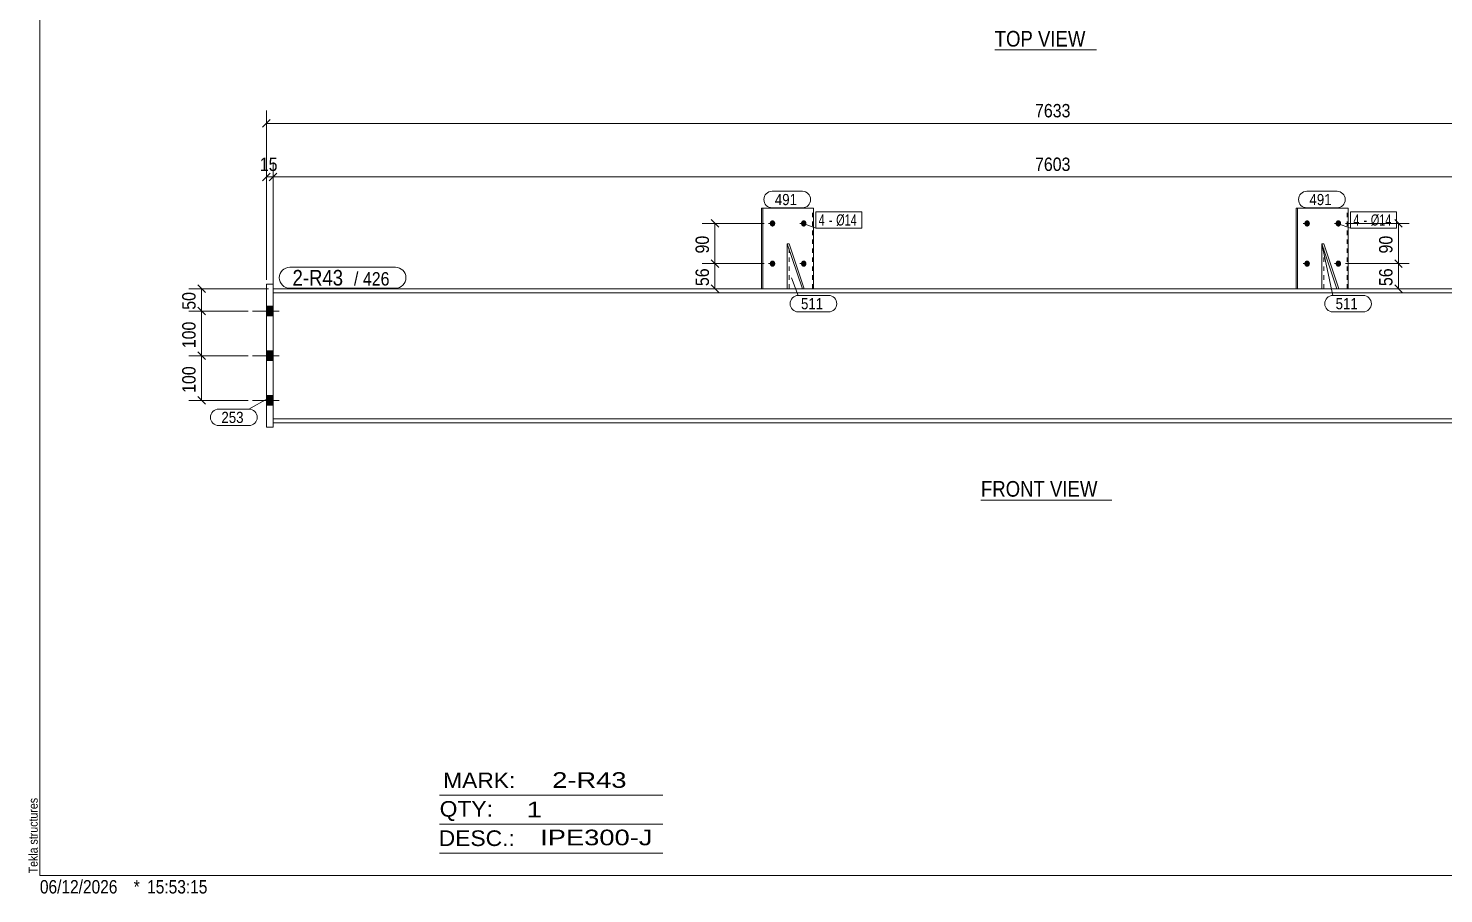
# Model space of a CAD drawing. Header units: millimetres. Extents: x 2 to 579, y 1 to 405.
# Drawn here: x 2.4 to 319.3, y 1 to 194.7 of the extents above; entities that cross this region are included whole.
import ezdxf

# ---------------------------------------------------------------- set-up
doc = ezdxf.new("R2010")
doc.units = ezdxf.units.MM
doc.linetypes.add('XKITLINE00', pattern=[0])
doc.linetypes.add('XKITLINE01', pattern=[4, 1, -1, 1, -1])
for name, color, linetype, lineweight in [('Bolt', 3, 'Continuous', 0), ('BoltMark', 7, 'Continuous', 0), ('Dimensions', 7, 'Continuous', 0), ('DrawingSheet', 5, 'Continuous', 0), ('OtherObjectType', 7, 'Continuous', 0), ('Part', 2, 'Continuous', 0), ('PartMark', 7, 'Continuous', 0)]:
    doc.layers.add(name, color=color, linetype=linetype, lineweight=lineweight)
doc.styles.add('ARIAL', font='ARIAL.TTF')
doc.styles.add('ARIAL_NARROW', font='ARIALN.TTF')

# ---------------------------------------------------------------- blocks, each defined once
blk = doc.blocks.new('*A2')
at = {"layer": 'Bolt'}
for points in [[(57.2, 130.29), (55.7, 130.29), (55.7, 132.49), (57.2, 132.49)], [(57.2, 130.29), (55.7, 130.29), (55.7, 132.49), (57.2, 132.49)], [(57.2, 120.29), (55.7, 120.29), (55.7, 122.49), (57.2, 122.49)], [(57.2, 120.29), (55.7, 120.29), (55.7, 122.49), (57.2, 122.49)], [(57.2, 110.29), (55.7, 110.29), (55.7, 112.49), (57.2, 112.49)], [(57.2, 110.29), (55.7, 110.29), (55.7, 112.49), (57.2, 112.49)]]:
    blk.add_hatch(color=3, dxfattribs=at).paths.add_polyline_path(points, flags=17)
at = {"layer": 'Bolt', "color": 3, "linetype": 'XKITLINE00', "lineweight": 0}
for p, q in [((52.6, 131.39), (58.6, 131.39)), ((52.6, 131.39), (58.6, 131.39)), ((55.7, 132.49), (57.2, 132.49)), ((55.7, 132.49), (57.2, 132.49)), ((55.7, 130.29), (57.2, 130.29)), ((55.7, 130.29), (57.2, 130.29)), ((52.6, 121.39), (58.6, 121.39)), ((52.6, 121.39), (58.6, 121.39)), ((55.7, 122.49), (57.2, 122.49)), ((55.7, 122.49), (57.2, 122.49)), ((55.7, 120.29), (57.2, 120.29)), ((55.7, 120.29), (57.2, 120.29)), ((52.6, 111.39), (58.6, 111.39)), ((52.6, 111.39), (58.6, 111.39)), ((55.7, 112.49), (57.2, 112.49)), ((55.7, 112.49), (57.2, 112.49)), ((55.7, 110.29), (57.2, 110.29)), ((55.7, 110.29), (57.2, 110.29))]:
    blk.add_line(p, q, dxfattribs=at)
blk = doc.blocks.new('*A3')
at = {"layer": 'Bolt'}
for points in [[(288.13, 151.03), (288.13, 151.06), (288.13, 151.1), (288.14, 151.13), (288.15, 151.16), (288.15, 151.2), (288.16, 151.23), (288.17, 151.26), (288.19, 151.29), (288.2, 151.32), (288.21, 151.35), (288.23, 151.38), (288.25, 151.41), (288.27, 151.44), (288.29, 151.46), (288.31, 151.49), (288.33, 151.51), (288.35, 151.54), (288.37, 151.56), (288.4, 151.58), (288.42, 151.59), (288.45, 151.61), (288.48, 151.63), (288.5, 151.64), (288.53, 151.65), (288.56, 151.66), (288.59, 151.67), (288.62, 151.68), (288.65, 151.69), (288.68, 151.69), (288.71, 151.69), (288.74, 151.69), (288.77, 151.69), (288.8, 151.69), (288.83, 151.69), (288.86, 151.68), (288.89, 151.67), (288.92, 151.66), (288.94, 151.65), (288.97, 151.64), (289, 151.63), (289.03, 151.61), (289.05, 151.59), (289.08, 151.58), (289.1, 151.56), (289.13, 151.54), (289.15, 151.51), (289.17, 151.49), (289.19, 151.46), (289.21, 151.44), (289.23, 151.41), (289.25, 151.38), (289.26, 151.35), (289.28, 151.32), (289.29, 151.29), (289.3, 151.26), (289.31, 151.23), (289.32, 151.2), (289.33, 151.16), (289.34, 151.13), (289.34, 151.1), (289.35, 151.06), (289.35, 151.03), (289.35, 150.99), (289.35, 150.96), (289.35, 150.93), (289.34, 150.89), (289.34, 150.86), (289.33, 150.82), (289.32, 150.79), (289.31, 150.76), (289.3, 150.73), (289.29, 150.7), (289.28, 150.66), (289.26, 150.63), (289.25, 150.61), (289.23, 150.58), (289.21, 150.55), (289.19, 150.52), (289.17, 150.5), (289.15, 150.48), (289.13, 150.45), (289.1, 150.43), (289.08, 150.41), (289.05, 150.39), (289.03, 150.38), (289, 150.36), (288.97, 150.35), (288.94, 150.34), (288.92, 150.32), (288.89, 150.32), (288.86, 150.31), (288.83, 150.3), (288.8, 150.3), (288.77, 150.3), (288.74, 150.29), (288.71, 150.3), (288.68, 150.3), (288.65, 150.3), (288.62, 150.31), (288.59, 150.32), (288.56, 150.32), (288.53, 150.34), (288.5, 150.35), (288.48, 150.36), (288.45, 150.38), (288.42, 150.39), (288.4, 150.41), (288.37, 150.43), (288.35, 150.45), (288.33, 150.48), (288.31, 150.5), (288.29, 150.52), (288.27, 150.55), (288.25, 150.58), (288.23, 150.61), (288.21, 150.63), (288.2, 150.66), (288.19, 150.7), (288.17, 150.73), (288.16, 150.76), (288.15, 150.79), (288.15, 150.82), (288.14, 150.86), (288.13, 150.89), (288.13, 150.93), (288.13, 150.96), (288.13, 150.99)], [(295.12, 151.03), (295.12, 151.06), (295.13, 151.1), (295.13, 151.13), (295.14, 151.16), (295.15, 151.2), (295.16, 151.23), (295.17, 151.26), (295.18, 151.29), (295.19, 151.32), (295.21, 151.35), (295.22, 151.38), (295.24, 151.41), (295.26, 151.44), (295.28, 151.46), (295.3, 151.49), (295.32, 151.51), (295.35, 151.54), (295.37, 151.56), (295.39, 151.58), (295.42, 151.59), (295.44, 151.61), (295.47, 151.63), (295.5, 151.64), (295.53, 151.65), (295.56, 151.66), (295.58, 151.67), (295.61, 151.68), (295.64, 151.69), (295.67, 151.69), (295.7, 151.69), (295.73, 151.69), (295.76, 151.69), (295.79, 151.69), (295.82, 151.69), (295.85, 151.68), (295.88, 151.67), (295.91, 151.66), (295.94, 151.65), (295.97, 151.64), (296, 151.63), (296.02, 151.61), (296.05, 151.59), (296.07, 151.58), (296.1, 151.56), (296.12, 151.54), (296.14, 151.51), (296.17, 151.49), (296.19, 151.46), (296.21, 151.44), (296.23, 151.41), (296.24, 151.38), (296.26, 151.35), (296.27, 151.32), (296.29, 151.29), (296.3, 151.26), (296.31, 151.23), (296.32, 151.2), (296.33, 151.16), (296.33, 151.13), (296.34, 151.1), (296.34, 151.06), (296.34, 151.03), (296.35, 150.99), (296.34, 150.96), (296.34, 150.93), (296.34, 150.89), (296.33, 150.86), (296.33, 150.82), (296.32, 150.79), (296.31, 150.76), (296.3, 150.73), (296.29, 150.7), (296.27, 150.66), (296.26, 150.63), (296.24, 150.61), (296.23, 150.58), (296.21, 150.55), (296.19, 150.52), (296.17, 150.5), (296.14, 150.48), (296.12, 150.45), (296.1, 150.43), (296.07, 150.41), (296.05, 150.39), (296.02, 150.38), (296, 150.36), (295.97, 150.35), (295.94, 150.34), (295.91, 150.32), (295.88, 150.32), (295.85, 150.31), (295.82, 150.3), (295.79, 150.3), (295.76, 150.3), (295.73, 150.29), (295.7, 150.3), (295.67, 150.3), (295.64, 150.3), (295.61, 150.31), (295.58, 150.32), (295.56, 150.32), (295.53, 150.34), (295.5, 150.35), (295.47, 150.36), (295.44, 150.38), (295.42, 150.39), (295.39, 150.41), (295.37, 150.43), (295.35, 150.45), (295.32, 150.48), (295.3, 150.5), (295.28, 150.52), (295.26, 150.55), (295.24, 150.58), (295.22, 150.61), (295.21, 150.63), (295.19, 150.66), (295.18, 150.7), (295.17, 150.73), (295.16, 150.76), (295.15, 150.79), (295.14, 150.82), (295.13, 150.86), (295.13, 150.89), (295.12, 150.93), (295.12, 150.96), (295.12, 150.99)], [(288.13, 142.03), (288.13, 142.06), (288.13, 142.1), (288.14, 142.13), (288.15, 142.16), (288.15, 142.2), (288.16, 142.23), (288.17, 142.26), (288.19, 142.29), (288.2, 142.32), (288.21, 142.35), (288.23, 142.38), (288.25, 142.41), (288.27, 142.44), (288.29, 142.46), (288.31, 142.49), (288.33, 142.51), (288.35, 142.54), (288.37, 142.56), (288.4, 142.58), (288.42, 142.59), (288.45, 142.61), (288.48, 142.63), (288.5, 142.64), (288.53, 142.65), (288.56, 142.66), (288.59, 142.67), (288.62, 142.68), (288.65, 142.69), (288.68, 142.69), (288.71, 142.69), (288.74, 142.69), (288.77, 142.69), (288.8, 142.69), (288.83, 142.69), (288.86, 142.68), (288.89, 142.67), (288.92, 142.66), (288.94, 142.65), (288.97, 142.64), (289, 142.63), (289.03, 142.61), (289.05, 142.59), (289.08, 142.58), (289.1, 142.56), (289.13, 142.54), (289.15, 142.51), (289.17, 142.49), (289.19, 142.46), (289.21, 142.44), (289.23, 142.41), (289.25, 142.38), (289.26, 142.35), (289.28, 142.32), (289.29, 142.29), (289.3, 142.26), (289.31, 142.23), (289.32, 142.2), (289.33, 142.16), (289.34, 142.13), (289.34, 142.1), (289.35, 142.06), (289.35, 142.03), (289.35, 141.99), (289.35, 141.96), (289.35, 141.93), (289.34, 141.89), (289.34, 141.86), (289.33, 141.82), (289.32, 141.79), (289.31, 141.76), (289.3, 141.73), (289.29, 141.7), (289.28, 141.66), (289.26, 141.63), (289.25, 141.61), (289.23, 141.58), (289.21, 141.55), (289.19, 141.52), (289.17, 141.5), (289.15, 141.48), (289.13, 141.45), (289.1, 141.43), (289.08, 141.41), (289.05, 141.39), (289.03, 141.38), (289, 141.36), (288.97, 141.35), (288.94, 141.34), (288.92, 141.32), (288.89, 141.32), (288.86, 141.31), (288.83, 141.3), (288.8, 141.3), (288.77, 141.3), (288.74, 141.29), (288.71, 141.3), (288.68, 141.3), (288.65, 141.3), (288.62, 141.31), (288.59, 141.32), (288.56, 141.32), (288.53, 141.34), (288.5, 141.35), (288.48, 141.36), (288.45, 141.38), (288.42, 141.39), (288.4, 141.41), (288.37, 141.43), (288.35, 141.45), (288.33, 141.48), (288.31, 141.5), (288.29, 141.52), (288.27, 141.55), (288.25, 141.58), (288.23, 141.61), (288.21, 141.63), (288.2, 141.66), (288.19, 141.7), (288.17, 141.73), (288.16, 141.76), (288.15, 141.79), (288.15, 141.82), (288.14, 141.86), (288.13, 141.89), (288.13, 141.93), (288.13, 141.96), (288.13, 141.99)], [(295.12, 142.03), (295.12, 142.06), (295.13, 142.1), (295.13, 142.13), (295.14, 142.16), (295.15, 142.2), (295.16, 142.23), (295.17, 142.26), (295.18, 142.29), (295.19, 142.32), (295.21, 142.35), (295.22, 142.38), (295.24, 142.41), (295.26, 142.44), (295.28, 142.46), (295.3, 142.49), (295.32, 142.51), (295.35, 142.54), (295.37, 142.56), (295.39, 142.58), (295.42, 142.59), (295.44, 142.61), (295.47, 142.63), (295.5, 142.64), (295.53, 142.65), (295.56, 142.66), (295.58, 142.67), (295.61, 142.68), (295.64, 142.69), (295.67, 142.69), (295.7, 142.69), (295.73, 142.69), (295.76, 142.69), (295.79, 142.69), (295.82, 142.69), (295.85, 142.68), (295.88, 142.67), (295.91, 142.66), (295.94, 142.65), (295.97, 142.64), (296, 142.63), (296.02, 142.61), (296.05, 142.59), (296.07, 142.58), (296.1, 142.56), (296.12, 142.54), (296.14, 142.51), (296.17, 142.49), (296.19, 142.46), (296.21, 142.44), (296.23, 142.41), (296.24, 142.38), (296.26, 142.35), (296.27, 142.32), (296.29, 142.29), (296.3, 142.26), (296.31, 142.23), (296.32, 142.2), (296.33, 142.16), (296.33, 142.13), (296.34, 142.1), (296.34, 142.06), (296.34, 142.03), (296.35, 141.99), (296.34, 141.96), (296.34, 141.93), (296.34, 141.89), (296.33, 141.86), (296.33, 141.82), (296.32, 141.79), (296.31, 141.76), (296.3, 141.73), (296.29, 141.7), (296.27, 141.66), (296.26, 141.63), (296.24, 141.61), (296.23, 141.58), (296.21, 141.55), (296.19, 141.52), (296.17, 141.5), (296.14, 141.48), (296.12, 141.45), (296.1, 141.43), (296.07, 141.41), (296.05, 141.39), (296.02, 141.38), (296, 141.36), (295.97, 141.35), (295.94, 141.34), (295.91, 141.32), (295.88, 141.32), (295.85, 141.31), (295.82, 141.3), (295.79, 141.3), (295.76, 141.3), (295.73, 141.29), (295.7, 141.3), (295.67, 141.3), (295.64, 141.3), (295.61, 141.31), (295.58, 141.32), (295.56, 141.32), (295.53, 141.34), (295.5, 141.35), (295.47, 141.36), (295.44, 141.38), (295.42, 141.39), (295.39, 141.41), (295.37, 141.43), (295.35, 141.45), (295.32, 141.48), (295.3, 141.5), (295.28, 141.52), (295.26, 141.55), (295.24, 141.58), (295.22, 141.61), (295.21, 141.63), (295.19, 141.66), (295.18, 141.7), (295.17, 141.73), (295.16, 141.76), (295.15, 141.79), (295.14, 141.82), (295.13, 141.86), (295.13, 141.89), (295.12, 141.93), (295.12, 141.96), (295.12, 141.99)]]:
    blk.add_hatch(color=3, dxfattribs=at).paths.add_polyline_path(points, flags=17)
at = {"layer": 'Bolt', "color": 3, "linetype": 'XKITLINE00', "lineweight": 0}
for p, q in [((289.3, 150.99), (287.85, 150.99)), ((296.3, 150.99), (294.84, 150.99)), ((289.3, 141.99), (287.85, 141.99)), ((296.3, 141.99), (294.84, 141.99))]:
    blk.add_line(p, q, dxfattribs=at)
blk = doc.blocks.new('*A4')
at = {"layer": 'Bolt'}
for points in [[(168.42, 151.03), (168.42, 151.06), (168.42, 151.1), (168.43, 151.13), (168.44, 151.16), (168.44, 151.2), (168.45, 151.23), (168.46, 151.26), (168.48, 151.29), (168.49, 151.32), (168.5, 151.35), (168.52, 151.38), (168.54, 151.41), (168.56, 151.44), (168.58, 151.46), (168.6, 151.49), (168.62, 151.51), (168.64, 151.54), (168.67, 151.56), (168.69, 151.58), (168.71, 151.59), (168.74, 151.61), (168.77, 151.63), (168.8, 151.64), (168.82, 151.65), (168.85, 151.66), (168.88, 151.67), (168.91, 151.68), (168.94, 151.69), (168.97, 151.69), (169, 151.69), (169.03, 151.69), (169.06, 151.69), (169.09, 151.69), (169.12, 151.69), (169.15, 151.68), (169.18, 151.67), (169.21, 151.66), (169.24, 151.65), (169.26, 151.64), (169.29, 151.63), (169.32, 151.61), (169.34, 151.59), (169.37, 151.58), (169.39, 151.56), (169.42, 151.54), (169.44, 151.51), (169.46, 151.49), (169.48, 151.46), (169.5, 151.44), (169.52, 151.41), (169.54, 151.38), (169.55, 151.35), (169.57, 151.32), (169.58, 151.29), (169.6, 151.26), (169.61, 151.23), (169.62, 151.2), (169.62, 151.16), (169.63, 151.13), (169.64, 151.1), (169.64, 151.06), (169.64, 151.03), (169.64, 150.99), (169.64, 150.96), (169.64, 150.93), (169.64, 150.89), (169.63, 150.86), (169.62, 150.82), (169.62, 150.79), (169.61, 150.76), (169.6, 150.73), (169.58, 150.7), (169.57, 150.66), (169.55, 150.63), (169.54, 150.61), (169.52, 150.58), (169.5, 150.55), (169.48, 150.52), (169.46, 150.5), (169.44, 150.48), (169.42, 150.45), (169.39, 150.43), (169.37, 150.41), (169.34, 150.39), (169.32, 150.38), (169.29, 150.36), (169.26, 150.35), (169.24, 150.34), (169.21, 150.32), (169.18, 150.32), (169.15, 150.31), (169.12, 150.3), (169.09, 150.3), (169.06, 150.3), (169.03, 150.29), (169, 150.3), (168.97, 150.3), (168.94, 150.3), (168.91, 150.31), (168.88, 150.32), (168.85, 150.32), (168.82, 150.34), (168.8, 150.35), (168.77, 150.36), (168.74, 150.38), (168.71, 150.39), (168.69, 150.41), (168.67, 150.43), (168.64, 150.45), (168.62, 150.48), (168.6, 150.5), (168.58, 150.52), (168.56, 150.55), (168.54, 150.58), (168.52, 150.61), (168.5, 150.63), (168.49, 150.66), (168.48, 150.7), (168.46, 150.73), (168.45, 150.76), (168.44, 150.79), (168.44, 150.82), (168.43, 150.86), (168.42, 150.89), (168.42, 150.93), (168.42, 150.96), (168.42, 150.99)], [(175.41, 151.03), (175.42, 151.06), (175.42, 151.1), (175.42, 151.13), (175.43, 151.16), (175.44, 151.2), (175.45, 151.23), (175.46, 151.26), (175.47, 151.29), (175.48, 151.32), (175.5, 151.35), (175.52, 151.38), (175.53, 151.41), (175.55, 151.44), (175.57, 151.46), (175.59, 151.49), (175.61, 151.51), (175.64, 151.54), (175.66, 151.56), (175.68, 151.58), (175.71, 151.59), (175.74, 151.61), (175.76, 151.63), (175.79, 151.64), (175.82, 151.65), (175.85, 151.66), (175.88, 151.67), (175.9, 151.68), (175.93, 151.69), (175.96, 151.69), (175.99, 151.69), (176.02, 151.69), (176.05, 151.69), (176.08, 151.69), (176.11, 151.69), (176.14, 151.68), (176.17, 151.67), (176.2, 151.66), (176.23, 151.65), (176.26, 151.64), (176.29, 151.63), (176.31, 151.61), (176.34, 151.59), (176.36, 151.58), (176.39, 151.56), (176.41, 151.54), (176.44, 151.51), (176.46, 151.49), (176.48, 151.46), (176.5, 151.44), (176.52, 151.41), (176.53, 151.38), (176.55, 151.35), (176.56, 151.32), (176.58, 151.29), (176.59, 151.26), (176.6, 151.23), (176.61, 151.2), (176.62, 151.16), (176.62, 151.13), (176.63, 151.1), (176.63, 151.06), (176.64, 151.03), (176.64, 150.99), (176.64, 150.96), (176.63, 150.93), (176.63, 150.89), (176.62, 150.86), (176.62, 150.82), (176.61, 150.79), (176.6, 150.76), (176.59, 150.73), (176.58, 150.7), (176.56, 150.66), (176.55, 150.63), (176.53, 150.61), (176.52, 150.58), (176.5, 150.55), (176.48, 150.52), (176.46, 150.5), (176.44, 150.48), (176.41, 150.45), (176.39, 150.43), (176.36, 150.41), (176.34, 150.39), (176.31, 150.38), (176.29, 150.36), (176.26, 150.35), (176.23, 150.34), (176.2, 150.32), (176.17, 150.32), (176.14, 150.31), (176.11, 150.3), (176.08, 150.3), (176.05, 150.3), (176.02, 150.29), (175.99, 150.3), (175.96, 150.3), (175.93, 150.3), (175.9, 150.31), (175.88, 150.32), (175.85, 150.32), (175.82, 150.34), (175.79, 150.35), (175.76, 150.36), (175.74, 150.38), (175.71, 150.39), (175.68, 150.41), (175.66, 150.43), (175.64, 150.45), (175.61, 150.48), (175.59, 150.5), (175.57, 150.52), (175.55, 150.55), (175.53, 150.58), (175.52, 150.61), (175.5, 150.63), (175.48, 150.66), (175.47, 150.7), (175.46, 150.73), (175.45, 150.76), (175.44, 150.79), (175.43, 150.82), (175.42, 150.86), (175.42, 150.89), (175.42, 150.93), (175.41, 150.96), (175.41, 150.99)], [(168.42, 142.03), (168.42, 142.06), (168.42, 142.1), (168.43, 142.13), (168.44, 142.16), (168.44, 142.2), (168.45, 142.23), (168.46, 142.26), (168.48, 142.29), (168.49, 142.32), (168.5, 142.35), (168.52, 142.38), (168.54, 142.41), (168.56, 142.44), (168.58, 142.46), (168.6, 142.49), (168.62, 142.51), (168.64, 142.54), (168.67, 142.56), (168.69, 142.58), (168.71, 142.59), (168.74, 142.61), (168.77, 142.63), (168.8, 142.64), (168.82, 142.65), (168.85, 142.66), (168.88, 142.67), (168.91, 142.68), (168.94, 142.69), (168.97, 142.69), (169, 142.69), (169.03, 142.69), (169.06, 142.69), (169.09, 142.69), (169.12, 142.69), (169.15, 142.68), (169.18, 142.67), (169.21, 142.66), (169.24, 142.65), (169.26, 142.64), (169.29, 142.63), (169.32, 142.61), (169.34, 142.59), (169.37, 142.58), (169.39, 142.56), (169.42, 142.54), (169.44, 142.51), (169.46, 142.49), (169.48, 142.46), (169.5, 142.44), (169.52, 142.41), (169.54, 142.38), (169.55, 142.35), (169.57, 142.32), (169.58, 142.29), (169.6, 142.26), (169.61, 142.23), (169.62, 142.2), (169.62, 142.16), (169.63, 142.13), (169.64, 142.1), (169.64, 142.06), (169.64, 142.03), (169.64, 141.99), (169.64, 141.96), (169.64, 141.93), (169.64, 141.89), (169.63, 141.86), (169.62, 141.82), (169.62, 141.79), (169.61, 141.76), (169.6, 141.73), (169.58, 141.7), (169.57, 141.66), (169.55, 141.63), (169.54, 141.61), (169.52, 141.58), (169.5, 141.55), (169.48, 141.52), (169.46, 141.5), (169.44, 141.48), (169.42, 141.45), (169.39, 141.43), (169.37, 141.41), (169.34, 141.39), (169.32, 141.38), (169.29, 141.36), (169.26, 141.35), (169.24, 141.34), (169.21, 141.32), (169.18, 141.32), (169.15, 141.31), (169.12, 141.3), (169.09, 141.3), (169.06, 141.3), (169.03, 141.29), (169, 141.3), (168.97, 141.3), (168.94, 141.3), (168.91, 141.31), (168.88, 141.32), (168.85, 141.32), (168.82, 141.34), (168.8, 141.35), (168.77, 141.36), (168.74, 141.38), (168.71, 141.39), (168.69, 141.41), (168.67, 141.43), (168.64, 141.45), (168.62, 141.48), (168.6, 141.5), (168.58, 141.52), (168.56, 141.55), (168.54, 141.58), (168.52, 141.61), (168.5, 141.63), (168.49, 141.66), (168.48, 141.7), (168.46, 141.73), (168.45, 141.76), (168.44, 141.79), (168.44, 141.82), (168.43, 141.86), (168.42, 141.89), (168.42, 141.93), (168.42, 141.96), (168.42, 141.99)], [(175.41, 142.03), (175.42, 142.06), (175.42, 142.1), (175.42, 142.13), (175.43, 142.16), (175.44, 142.2), (175.45, 142.23), (175.46, 142.26), (175.47, 142.29), (175.48, 142.32), (175.5, 142.35), (175.52, 142.38), (175.53, 142.41), (175.55, 142.44), (175.57, 142.46), (175.59, 142.49), (175.61, 142.51), (175.64, 142.54), (175.66, 142.56), (175.68, 142.58), (175.71, 142.59), (175.74, 142.61), (175.76, 142.63), (175.79, 142.64), (175.82, 142.65), (175.85, 142.66), (175.88, 142.67), (175.9, 142.68), (175.93, 142.69), (175.96, 142.69), (175.99, 142.69), (176.02, 142.69), (176.05, 142.69), (176.08, 142.69), (176.11, 142.69), (176.14, 142.68), (176.17, 142.67), (176.2, 142.66), (176.23, 142.65), (176.26, 142.64), (176.29, 142.63), (176.31, 142.61), (176.34, 142.59), (176.36, 142.58), (176.39, 142.56), (176.41, 142.54), (176.44, 142.51), (176.46, 142.49), (176.48, 142.46), (176.5, 142.44), (176.52, 142.41), (176.53, 142.38), (176.55, 142.35), (176.56, 142.32), (176.58, 142.29), (176.59, 142.26), (176.6, 142.23), (176.61, 142.2), (176.62, 142.16), (176.62, 142.13), (176.63, 142.1), (176.63, 142.06), (176.64, 142.03), (176.64, 141.99), (176.64, 141.96), (176.63, 141.93), (176.63, 141.89), (176.62, 141.86), (176.62, 141.82), (176.61, 141.79), (176.6, 141.76), (176.59, 141.73), (176.58, 141.7), (176.56, 141.66), (176.55, 141.63), (176.53, 141.61), (176.52, 141.58), (176.5, 141.55), (176.48, 141.52), (176.46, 141.5), (176.44, 141.48), (176.41, 141.45), (176.39, 141.43), (176.36, 141.41), (176.34, 141.39), (176.31, 141.38), (176.29, 141.36), (176.26, 141.35), (176.23, 141.34), (176.2, 141.32), (176.17, 141.32), (176.14, 141.31), (176.11, 141.3), (176.08, 141.3), (176.05, 141.3), (176.02, 141.29), (175.99, 141.3), (175.96, 141.3), (175.93, 141.3), (175.9, 141.31), (175.88, 141.32), (175.85, 141.32), (175.82, 141.34), (175.79, 141.35), (175.76, 141.36), (175.74, 141.38), (175.71, 141.39), (175.68, 141.41), (175.66, 141.43), (175.64, 141.45), (175.61, 141.48), (175.59, 141.5), (175.57, 141.52), (175.55, 141.55), (175.53, 141.58), (175.52, 141.61), (175.5, 141.63), (175.48, 141.66), (175.47, 141.7), (175.46, 141.73), (175.45, 141.76), (175.44, 141.79), (175.43, 141.82), (175.42, 141.86), (175.42, 141.89), (175.42, 141.93), (175.41, 141.96), (175.41, 141.99)]]:
    blk.add_hatch(color=3, dxfattribs=at).paths.add_polyline_path(points, flags=17)
at = {"layer": 'Bolt', "color": 3, "linetype": 'XKITLINE00', "lineweight": 0}
for p, q in [((169.59, 150.99), (168.14, 150.99)), ((176.59, 150.99), (175.13, 150.99)), ((169.59, 141.99), (168.14, 141.99)), ((176.59, 141.99), (175.13, 141.99))]:
    blk.add_line(p, q, dxfattribs=at)
blk = doc.blocks.new('*A5')
at = {"layer": 'Part', "color": 2, "linetype": 'XKITLINE00', "lineweight": 0}
for p, q in [((112.5, 136.39), (57.2, 136.39)), ((232.21, 136.39), (112.6, 136.39)), ((351.92, 136.39), (232.31, 136.39)), ((57.2, 135.49), (112.5, 135.49)), ((112.6, 135.49), (232.21, 135.49)), ((232.31, 135.49), (351.92, 135.49)), ((112.5, 107.29), (57.2, 107.29)), ((112.5, 106.39), (57.2, 106.39)), ((232.21, 107.29), (112.6, 107.29)), ((232.21, 106.39), (112.6, 106.39)), ((351.92, 107.29), (232.31, 107.29)), ((351.92, 106.39), (232.31, 106.39))]:
    blk.add_line(p, q, dxfattribs=at)
at = {"layer": 'Part', "color": 7, "linetype": 'XKITLINE01', "lineweight": 0}
blk.add_line((57.2, 106.39), (57.2, 136.39), dxfattribs=at)
blk = doc.blocks.new('*A7')
at = {"layer": 'Part', "color": 2, "linetype": 'XKITLINE00', "lineweight": 0}
for p, q in [((57.2, 137.39), (55.7, 137.39)), ((55.7, 137.39), (55.7, 105.39)), ((57.2, 105.39), (57.2, 137.39)), ((55.7, 105.39), (57.2, 105.39))]:
    blk.add_line(p, q, dxfattribs=at)
blk = doc.blocks.new('*A8')
at = {"layer": 'Part', "color": 2, "linetype": 'XKITLINE00', "lineweight": 0}
for p, q in [((286.31, 154.39), (297.92, 154.39)), ((286.31, 136.39), (286.31, 154.39)), ((286.55, 136.39), (286.55, 154.39)), ((297.92, 154.39), (297.92, 136.39))]:
    blk.add_line(p, q, dxfattribs=at)
at = {"layer": 'Part', "color": 7, "linetype": 'XKITLINE01', "lineweight": 0}
for p, q in [((297.68, 136.39), (297.68, 154.39)), ((297.92, 136.39), (286.31, 136.39))]:
    blk.add_line(p, q, dxfattribs=at)
blk = doc.blocks.new('*A9')
at = {"layer": 'Part', "color": 2, "linetype": 'XKITLINE00', "lineweight": 0}
for p, q in [((295.41, 136.39), (292.02, 146.39)), ((292.02, 146.39), (292.02, 136.39)), ((292.02, 146.39), (292.45, 146.39)), ((292.45, 146.39), (295.85, 136.39))]:
    blk.add_line(p, q, dxfattribs=at)
at = {"layer": 'Part', "color": 7, "linetype": 'XKITLINE01', "lineweight": 0}
for p, q in [((292.45, 136.39), (292.45, 146.39)), ((295.85, 136.39), (292.02, 136.39))]:
    blk.add_line(p, q, dxfattribs=at)
blk = doc.blocks.new('*A10')
at = {"layer": 'Part', "color": 2, "linetype": 'XKITLINE00', "lineweight": 0}
for p, q in [((166.6, 154.39), (178.21, 154.39)), ((166.6, 136.39), (166.6, 154.39)), ((166.84, 136.39), (166.84, 154.39)), ((178.21, 154.39), (178.21, 136.39))]:
    blk.add_line(p, q, dxfattribs=at)
at = {"layer": 'Part', "color": 7, "linetype": 'XKITLINE01', "lineweight": 0}
for p, q in [((177.97, 136.39), (177.97, 154.39)), ((178.21, 136.39), (166.6, 136.39))]:
    blk.add_line(p, q, dxfattribs=at)
blk = doc.blocks.new('*A11')
at = {"layer": 'Part', "color": 2, "linetype": 'XKITLINE00', "lineweight": 0}
for p, q in [((175.71, 136.39), (172.31, 146.39)), ((172.31, 146.39), (172.31, 136.39)), ((172.31, 146.39), (172.75, 146.39)), ((172.75, 146.39), (176.14, 136.39))]:
    blk.add_line(p, q, dxfattribs=at)
at = {"layer": 'Part', "color": 7, "linetype": 'XKITLINE01', "lineweight": 0}
for p, q in [((172.75, 136.39), (172.75, 146.39)), ((176.14, 136.39), (172.31, 136.39))]:
    blk.add_line(p, q, dxfattribs=at)
blk = doc.blocks.new('*A25')
at = {"layer": 'DrawingSheet', "color": 5, "linetype": 'XKITLINE00', "lineweight": 0}
for p, q in [((5, 405), (5, 5)), ((5, 5), (579, 5))]:
    blk.add_line(p, q, dxfattribs=at)
at = {"layer": 'DrawingSheet', "color": 5, "style": 'ARIAL', "width": 0.85}
blk.add_text('Tekla structures', height=2, rotation=90, dxfattribs=at).set_placement((4.5, 5.5))
blk = doc.blocks.new('*A29')
at = {"layer": 'OtherObjectType', "color": 6, "linetype": 'XKITLINE00', "lineweight": 0}
for p, q in [((94.5, 23), (144.5, 23)), ((94.5, 16.5), (144.5, 16.5)), ((94.5, 10), (144.5, 10))]:
    blk.add_line(p, q, dxfattribs=at)
at = {"layer": 'OtherObjectType', "color": 6, "style": 'ARIAL_NARROW'}
for s, width, p in [('MARK:', 1.275, (95.27, 24.58)), ('2-R43', 1.525501, (119.69, 24.65)), ('QTY:', 1.275, (94.5, 18.19)), ('1', 1.525501, (113.99, 18.05)), ('DESC.:', 1.275, (94.29, 11.63)), ('IPE300-J', 1.525501, (117, 11.79))]:
    blk.add_text(s, height=3.5, dxfattribs=dict(at, width=width)).set_placement(p)
blk = doc.blocks.new('*A32')
at = {"layer": 'OtherObjectType', "color": 7, "style": 'ARIAL_NARROW', "width": 1.008832}
for s, p in [('06/12/2026', (4.99, 1)), ('*', (26, 1)), ('15:53:15', (29, 1))]:
    blk.add_text(s, height=3, dxfattribs=at).set_placement(p)
blk = doc.blocks.new('*A33')
at = {"layer": 'Dimensions', "color": 7, "linetype": 'XKITLINE00', "lineweight": 0}
for p, q in [((55.7, 138.39), (55.7, 176.24)), ((56.55, 174.24), (54.85, 172.55)), ((55.7, 173.39), (408.82, 173.39))]:
    blk.add_line(p, q, dxfattribs=at)
at = {"layer": 'Dimensions', "color": 3}
blk.add_point((55.7, 173.39), dxfattribs=at)
at = {"layer": 'Dimensions', "color": 3, "style": 'ARIAL', "width": 0.85}
blk.add_text('7633', height=3, dxfattribs=at).set_placement((227.81, 174.74))
blk = doc.blocks.new('*A34')
at = {"layer": 'Dimensions', "color": 7, "linetype": 'XKITLINE00', "lineweight": 0}
for p, q in [((56.55, 162.24), (54.85, 160.55)), ((55.7, 138.39), (55.7, 164.24)), ((58.05, 162.24), (56.35, 160.55)), ((57.2, 137.39), (57.2, 164.24)), ((55.7, 161.39), (57.2, 161.39))]:
    blk.add_line(p, q, dxfattribs=at)
at = {"layer": 'Dimensions', "color": 3}
for p in [(55.7, 161.39), (57.2, 161.39)]:
    blk.add_point(p, dxfattribs=at)
at = {"layer": 'Dimensions', "color": 3, "style": 'ARIAL', "width": 0.85}
blk.add_text('15', height=3, dxfattribs=at).set_placement((54.23, 162.74))
blk = doc.blocks.new('*A35')
at = {"layer": 'Dimensions', "color": 7, "linetype": 'XKITLINE00', "lineweight": 0}
for p, q in [((58.05, 162.24), (56.35, 160.55)), ((57.2, 137.39), (57.2, 164.24)), ((57.2, 161.39), (407.32, 161.39))]:
    blk.add_line(p, q, dxfattribs=at)
at = {"layer": 'Dimensions', "color": 3}
blk.add_point((57.2, 161.39), dxfattribs=at)
at = {"layer": 'Dimensions', "color": 3, "style": 'ARIAL', "width": 0.85}
blk.add_text('7603', height=3, dxfattribs=at).set_placement((227.81, 162.74))
blk = doc.blocks.new('*A37')
at = {"layer": 'Dimensions', "color": 7, "linetype": 'XKITLINE00', "lineweight": 0}
for p, q in [((155.3, 142.84), (157, 141.15)), ((167.14, 141.99), (153.3, 141.99)), ((156.15, 136.39), (156.15, 141.99)), ((167.14, 136.39), (153.3, 136.39)), ((155.3, 137.24), (157, 135.55))]:
    blk.add_line(p, q, dxfattribs=at)
at = {"layer": 'Dimensions', "color": 3}
for p in [(156.15, 141.99), (156.15, 136.39)]:
    blk.add_point(p, dxfattribs=at)
at = {"layer": 'Dimensions', "color": 3, "style": 'ARIAL', "width": 0.85}
blk.add_text('56', height=3, rotation=90.0002, dxfattribs=at).set_placement((154.8, 136.97))
blk = doc.blocks.new('*A38')
at = {"layer": 'Dimensions', "color": 7, "linetype": 'XKITLINE00', "lineweight": 0}
for p, q in [((167.14, 150.99), (153.3, 150.99)), ((155.3, 151.84), (157, 150.15)), ((156.15, 141.99), (156.15, 150.99)), ((155.3, 142.84), (157, 141.15)), ((167.14, 141.99), (153.3, 141.99))]:
    blk.add_line(p, q, dxfattribs=at)
at = {"layer": 'Dimensions', "color": 3}
for p in [(156.15, 150.99), (156.15, 141.99)]:
    blk.add_point(p, dxfattribs=at)
at = {"layer": 'Dimensions', "color": 3, "style": 'ARIAL', "width": 0.85}
blk.add_text('90', height=3, rotation=90.0002, dxfattribs=at).set_placement((154.8, 144.27))
blk = doc.blocks.new('*A39')
at = {"layer": 'Dimensions', "color": 7, "linetype": 'XKITLINE00', "lineweight": 0}
for p, q in [((308.35, 142.84), (310.05, 141.15)), ((297.3, 141.99), (311.6, 141.99)), ((309.2, 136.39), (309.2, 141.99)), ((297.3, 136.39), (311.6, 136.39)), ((308.35, 137.24), (310.05, 135.55))]:
    blk.add_line(p, q, dxfattribs=at)
at = {"layer": 'Dimensions', "color": 3}
for p in [(309.2, 141.99), (309.2, 136.39)]:
    blk.add_point(p, dxfattribs=at)
at = {"layer": 'Dimensions', "color": 3, "style": 'ARIAL', "width": 0.85}
blk.add_text('56', height=3, rotation=90.0002, dxfattribs=at).set_placement((307.85, 136.97))
blk = doc.blocks.new('*A40')
at = {"layer": 'Dimensions', "color": 7, "linetype": 'XKITLINE00', "lineweight": 0}
for p, q in [((297.3, 150.99), (311.6, 150.99)), ((308.35, 151.84), (310.05, 150.15)), ((309.2, 141.99), (309.2, 150.99)), ((308.35, 142.84), (310.05, 141.15)), ((297.3, 141.99), (311.6, 141.99))]:
    blk.add_line(p, q, dxfattribs=at)
at = {"layer": 'Dimensions', "color": 3}
for p in [(309.2, 150.99), (309.2, 141.99)]:
    blk.add_point(p, dxfattribs=at)
at = {"layer": 'Dimensions', "color": 3, "style": 'ARIAL', "width": 0.85}
blk.add_text('90', height=3, rotation=90.0002, dxfattribs=at).set_placement((307.85, 144.27))
blk = doc.blocks.new('*A41')
at = {"layer": 'Dimensions', "color": 7, "linetype": 'XKITLINE00', "lineweight": 0}
for p, q in [((51.6, 121.39), (38.35, 121.39)), ((40.35, 122.24), (42.05, 120.55)), ((41.2, 111.39), (41.2, 121.39)), ((51.6, 111.39), (38.35, 111.39)), ((40.35, 112.24), (42.05, 110.55))]:
    blk.add_line(p, q, dxfattribs=at)
at = {"layer": 'Dimensions', "color": 3}
for p in [(41.2, 121.39), (41.2, 111.39)]:
    blk.add_point(p, dxfattribs=at)
at = {"layer": 'Dimensions', "color": 3, "style": 'ARIAL', "width": 0.85}
blk.add_text('100', height=3, rotation=90.0002, dxfattribs=at).set_placement((39.85, 113.06))
blk = doc.blocks.new('*A42')
at = {"layer": 'Dimensions', "color": 7, "linetype": 'XKITLINE00', "lineweight": 0}
for p, q in [((51.6, 131.39), (38.35, 131.39)), ((40.35, 132.24), (42.05, 130.55)), ((41.2, 121.39), (41.2, 131.39)), ((51.6, 121.39), (38.35, 121.39)), ((40.35, 122.24), (42.05, 120.55))]:
    blk.add_line(p, q, dxfattribs=at)
at = {"layer": 'Dimensions', "color": 3}
for p in [(41.2, 131.39), (41.2, 121.39)]:
    blk.add_point(p, dxfattribs=at)
at = {"layer": 'Dimensions', "color": 3, "style": 'ARIAL', "width": 0.85}
blk.add_text('100', height=3, rotation=90.0002, dxfattribs=at).set_placement((39.85, 123.06))
blk = doc.blocks.new('*A43')
at = {"layer": 'Dimensions', "color": 7, "linetype": 'XKITLINE00', "lineweight": 0}
for p, q in [((56.2, 136.39), (38.35, 136.39)), ((40.35, 137.24), (42.05, 135.55)), ((41.2, 131.39), (41.2, 136.39)), ((51.6, 131.39), (38.35, 131.39)), ((40.35, 132.24), (42.05, 130.55))]:
    blk.add_line(p, q, dxfattribs=at)
at = {"layer": 'Dimensions', "color": 3}
for p in [(41.2, 136.39), (41.2, 131.39)]:
    blk.add_point(p, dxfattribs=at)
at = {"layer": 'Dimensions', "color": 3, "style": 'ARIAL', "width": 0.85}
blk.add_text('50', height=3, rotation=90.0002, dxfattribs=at).set_placement((39.85, 131.67))
blk = doc.blocks.new('*A47')
at = {"layer": 'BoltMark', "color": 7, "linetype": 'XKITLINE00', "lineweight": 0}
for p, q in [((178.76, 153.62), (189.05, 153.62)), ((178.76, 149.92), (178.76, 153.62)), ((189.05, 149.92), (189.05, 153.62)), ((175.86, 150.99), (178.76, 149.92)), ((178.76, 149.92), (189.05, 149.92))]:
    blk.add_line(p, q, dxfattribs=at)
at = {"layer": 'BoltMark', "color": 3, "style": 'ARIAL_NARROW', "width": 0.85}
for s, p in [('4', (179.36, 150.52)), ('Ø14', (183.29, 150.52)), ('-', (181.63, 150.52))]:
    blk.add_text(s, height=2.5, dxfattribs=at).set_placement(p)
blk = doc.blocks.new('*A48')
at = {"layer": 'BoltMark', "color": 7, "linetype": 'XKITLINE00', "lineweight": 0}
for p, q in [((298.47, 153.62), (308.76, 153.62)), ((298.47, 149.92), (298.47, 153.62)), ((308.76, 149.92), (308.76, 153.62)), ((295.57, 150.99), (298.47, 149.92)), ((298.47, 149.92), (308.76, 149.92))]:
    blk.add_line(p, q, dxfattribs=at)
at = {"layer": 'BoltMark', "color": 3, "style": 'ARIAL_NARROW', "width": 0.85}
for s, p in [('4', (299.07, 150.52)), ('Ø14', (303, 150.52)), ('-', (301.34, 150.52))]:
    blk.add_text(s, height=2.5, dxfattribs=at).set_placement(p)
blk = doc.blocks.new('*A49')
at = {"layer": 'PartMark', "color": 7, "linetype": 'XKITLINE00', "lineweight": 0}
for p, q in [((60.95, 141.19), (84.6, 141.19)), ((60.95, 136.49), (84.6, 136.49))]:
    blk.add_line(p, q, dxfattribs=at)
for centre, start, end in [((60.95, 138.84), 90, 270), ((84.6, 138.84), 270, 90)]:
    blk.add_arc(centre, 2.35, start, end, dxfattribs=at)
at = {"layer": 'PartMark', "color": 1, "style": 'ARIAL', "width": 0.85}
blk.add_text('2-R43', height=3.5, dxfattribs=at).set_placement((61.55, 137.09))
at = {"layer": 'PartMark', "color": 3, "style": 'ARIAL', "width": 0.85}
for s, p in [('/', (75.31, 137.09)), ('426', (77.32, 137.09))]:
    blk.add_text(s, height=3, dxfattribs=at).set_placement(p)
blk = doc.blocks.new('*A51')
at = {"layer": 'PartMark', "color": 7, "linetype": 'XKITLINE00', "lineweight": 0}
for p, q in [((56.03, 111.82), (51.79, 109.43)), ((45.03, 109.43), (51.79, 109.43)), ((45.03, 105.73), (51.79, 105.73))]:
    blk.add_line(p, q, dxfattribs=at)
for centre, start, end in [((45.03, 107.58), 90, 270), ((51.79, 107.58), 270, 90)]:
    blk.add_arc(centre, 1.85, start, end, dxfattribs=at)
at = {"layer": 'PartMark', "color": 3, "style": 'ARIAL', "width": 0.85}
blk.add_text('253', height=2.5, dxfattribs=at).set_placement((45.63, 106.33))
blk = doc.blocks.new('*A52')
at = {"layer": 'PartMark', "color": 7, "linetype": 'XKITLINE00', "lineweight": 0}
for p, q in [((288.66, 158.19), (295.43, 158.19)), ((288.66, 154.49), (295.43, 154.49))]:
    blk.add_line(p, q, dxfattribs=at)
for centre, start, end in [((288.66, 156.34), 90, 270), ((295.43, 156.34), 270, 90)]:
    blk.add_arc(centre, 1.85, start, end, dxfattribs=at)
at = {"layer": 'PartMark', "color": 3, "style": 'ARIAL', "width": 0.85}
blk.add_text('491', height=2.5, dxfattribs=at).set_placement((289.26, 155.09))
blk = doc.blocks.new('*A53')
at = {"layer": 'PartMark', "color": 7, "linetype": 'XKITLINE00', "lineweight": 0}
for p, q in [((292.02, 146.39), (294.52, 134.88)), ((294.52, 134.88), (301.28, 134.88)), ((294.52, 131.18), (301.28, 131.18))]:
    blk.add_line(p, q, dxfattribs=at)
for centre, start, end in [((294.52, 133.03), 90, 270), ((301.28, 133.03), 270, 90)]:
    blk.add_arc(centre, 1.85, start, end, dxfattribs=at)
at = {"layer": 'PartMark', "color": 3, "style": 'ARIAL', "width": 0.85}
blk.add_text('511', height=2.5, dxfattribs=at).set_placement((295.12, 131.78))
blk = doc.blocks.new('*A54')
at = {"layer": 'PartMark', "color": 7, "linetype": 'XKITLINE00', "lineweight": 0}
for p, q in [((168.95, 158.19), (175.72, 158.19)), ((168.95, 154.49), (175.72, 154.49))]:
    blk.add_line(p, q, dxfattribs=at)
for centre, start, end in [((168.95, 156.34), 90, 270), ((175.72, 156.34), 270, 90)]:
    blk.add_arc(centre, 1.85, start, end, dxfattribs=at)
at = {"layer": 'PartMark', "color": 3, "style": 'ARIAL', "width": 0.85}
blk.add_text('491', height=2.5, dxfattribs=at).set_placement((169.55, 155.09))
blk = doc.blocks.new('*A55')
at = {"layer": 'PartMark', "color": 7, "linetype": 'XKITLINE00', "lineweight": 0}
for p, q in [((173.25, 138.82), (174.81, 134.88)), ((174.81, 134.88), (181.57, 134.88)), ((174.81, 131.18), (181.57, 131.18))]:
    blk.add_line(p, q, dxfattribs=at)
for centre, start, end in [((174.81, 133.03), 90, 270), ((181.57, 133.03), 270, 90)]:
    blk.add_arc(centre, 1.85, start, end, dxfattribs=at)
at = {"layer": 'PartMark', "color": 3, "style": 'ARIAL', "width": 0.85}
blk.add_text('511', height=2.5, dxfattribs=at).set_placement((175.41, 131.78))
blk = doc.blocks.new('*A56')
at = {"layer": 'OtherObjectType', "color": 7, "linetype": 'XKITLINE00', "lineweight": 0}
blk.add_line((215.7, 89.08), (245, 89.08), dxfattribs=at)
at = {"layer": 'OtherObjectType', "color": 7, "style": 'ARIAL', "width": 0.85}
blk.add_text('FRONT VIEW', height=3.5, dxfattribs=at).set_placement((215.7, 89.83))
blk = doc.blocks.new('*A80')
at = {"layer": 'OtherObjectType', "color": 7, "linetype": 'XKITLINE00', "lineweight": 0}
blk.add_line((218.78, 189.84), (241.6, 189.84), dxfattribs=at)
at = {"layer": 'OtherObjectType', "color": 7, "style": 'ARIAL', "width": 0.85}
blk.add_text('TOP VIEW', height=3.5, dxfattribs=at).set_placement((218.78, 190.59))

msp = doc.modelspace()

# ---------------------------------------------------------------- block references
at = {"lineweight": 0}
for name in ['*A25', '*A80', '*A33', '*A34', '*A35', '*A54', '*A52', '*A10', '*A47', '*A8', '*A48', '*A38', '*A4', '*A3', '*A40', '*A11', '*A9', '*A53', '*A37', '*A39', '*A49', '*A43', '*A7', '*A55', '*A42', '*A2', '*A41', '*A51', '*A56', '*A29', '*A32']:
    msp.add_blockref(name, (0, 0), dxfattribs=at)
at = {"layer": 'Part', "lineweight": 0}
msp.add_blockref('*A5', (0, 0), dxfattribs=at)

doc.saveas('drawing.dxf')
